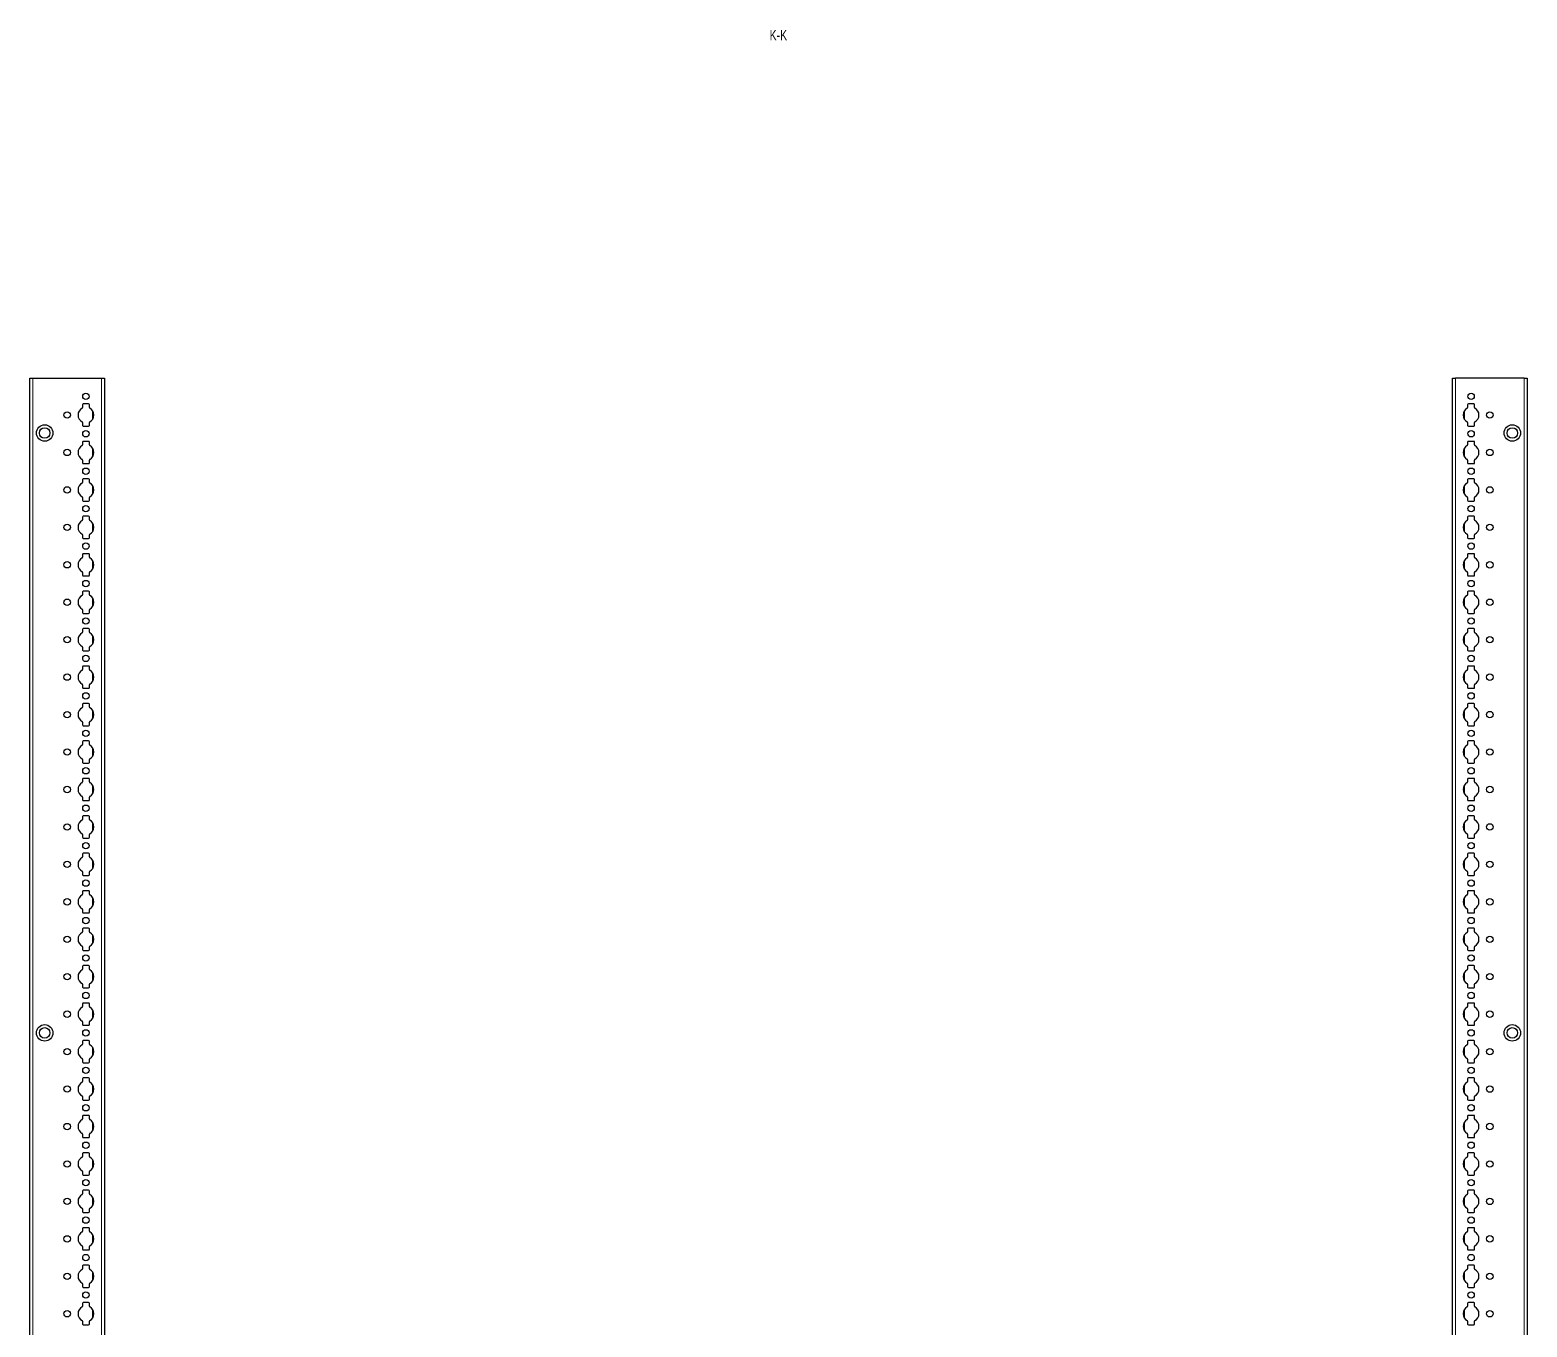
# Model space of a CAD drawing. Header units: millimetres. Extents: x -199 to 4500, y -2447 to 1507.
# Drawn here: x 3500 to 4500, y 14 to 880 of the extents above; entities that cross this region are included whole.
import ezdxf

# ---------------------------------------------------------------- set-up
doc = ezdxf.new("R2010")
doc.units = ezdxf.units.MM
doc.layers.add('FORMAT', color=7, linetype='Continuous')
doc.styles.add('SLDTEXTSTYLE0', font='TXT', dxfattribs={"width": 0.75})

msp = doc.modelspace()

# ---------------------------------------------------------------- linework, layer by layer
at = {"color": 7, "linetype": 'Continuous', "lineweight": 25}
for p, q in [((3500.29, -851.79), (3500.29, 647.21)), ((3500.29, 647.21), (3502.29, 647.21)), ((3502.29, 647.21), (3547.99, 647.21)), ((3547.99, 647.21), (3549.99, 647.21)), ((3549.99, 647.21), (3549.99, -851.79)), ((4449.99, -851.79), (4449.99, 647.21)), ((4449.99, 647.21), (4451.99, 647.21)), ((4497.69, 647.21), (4451.99, 647.21)), ((4497.69, 647.21), (4499.69, 647.21)), ((4499.69, 647.21), (4499.69, -851.79)), ((3539.44, 630.11), (3535.84, 630.11)), ((4464.14, 630.11), (4460.54, 630.11)), ((3535.34, 629.61), (3535.34, 627.73)), ((3539.94, 627.73), (3539.94, 629.61)), ((4460.04, 629.61), (4460.04, 627.73)), ((4464.64, 627.73), (4464.64, 629.61)), ((3535.34, 617.68), (3535.34, 615.81)), ((3535.84, 615.31), (3539.44, 615.31)), ((3539.94, 615.81), (3539.94, 617.68)), ((4460.04, 617.68), (4460.04, 615.81)), ((4460.54, 615.31), (4464.14, 615.31)), ((4464.64, 615.81), (4464.64, 617.68)), ((3535.34, 604.61), (3535.34, 602.73)), ((3539.44, 605.11), (3535.84, 605.11)), ((3539.94, 602.73), (3539.94, 604.61)), ((4460.04, 604.61), (4460.04, 602.73)), ((4464.14, 605.11), (4460.54, 605.11)), ((4464.64, 602.73), (4464.64, 604.61)), ((3535.34, 592.68), (3535.34, 590.81)), ((3535.84, 590.31), (3539.44, 590.31)), ((3539.94, 590.81), (3539.94, 592.68)), ((4460.04, 592.68), (4460.04, 590.81)), ((4460.54, 590.31), (4464.14, 590.31)), ((4464.64, 590.81), (4464.64, 592.68)), ((3539.44, 580.11), (3535.84, 580.11)), ((4464.14, 580.11), (4460.54, 580.11)), ((3535.34, 579.61), (3535.34, 577.73)), ((3539.94, 577.73), (3539.94, 579.61)), ((4460.04, 579.61), (4460.04, 577.73)), ((4464.64, 577.73), (4464.64, 579.61)), ((3535.34, 567.68), (3535.34, 565.81)), ((3535.84, 565.31), (3539.44, 565.31)), ((3539.94, 565.81), (3539.94, 567.68)), ((4460.04, 567.68), (4460.04, 565.81)), ((4460.54, 565.31), (4464.14, 565.31)), ((4464.64, 565.81), (4464.64, 567.68)), ((3535.34, 554.61), (3535.34, 552.73)), ((3539.44, 555.11), (3535.84, 555.11)), ((3539.94, 552.73), (3539.94, 554.61)), ((4460.04, 554.61), (4460.04, 552.73)), ((4464.14, 555.11), (4460.54, 555.11)), ((4464.64, 552.73), (4464.64, 554.61)), ((3535.34, 542.68), (3535.34, 540.81)), ((3535.84, 540.31), (3539.44, 540.31)), ((3539.94, 540.81), (3539.94, 542.68)), ((4460.04, 542.68), (4460.04, 540.81)), ((4460.54, 540.31), (4464.14, 540.31)), ((4464.64, 540.81), (4464.64, 542.68)), ((3539.44, 530.11), (3535.84, 530.11)), ((4464.14, 530.11), (4460.54, 530.11)), ((3535.34, 529.61), (3535.34, 527.73)), ((3539.94, 527.73), (3539.94, 529.61)), ((4460.04, 529.61), (4460.04, 527.73)), ((4464.64, 527.73), (4464.64, 529.61)), ((3535.34, 517.68), (3535.34, 515.81)), ((3535.84, 515.31), (3539.44, 515.31)), ((3539.94, 515.81), (3539.94, 517.68)), ((4460.04, 517.68), (4460.04, 515.81)), ((4460.54, 515.31), (4464.14, 515.31)), ((4464.64, 515.81), (4464.64, 517.68)), ((3535.34, 504.61), (3535.34, 502.73)), ((3539.44, 505.11), (3535.84, 505.11)), ((3539.94, 502.73), (3539.94, 504.61)), ((4460.04, 504.61), (4460.04, 502.73)), ((4464.14, 505.11), (4460.54, 505.11)), ((4464.64, 502.73), (4464.64, 504.61)), ((3535.34, 492.68), (3535.34, 490.81)), ((3535.84, 490.31), (3539.44, 490.31)), ((3539.94, 490.81), (3539.94, 492.68)), ((4460.04, 492.68), (4460.04, 490.81)), ((4460.54, 490.31), (4464.14, 490.31)), ((4464.64, 490.81), (4464.64, 492.68)), ((3539.44, 480.11), (3535.84, 480.11)), ((4464.14, 480.11), (4460.54, 480.11)), ((3535.34, 479.61), (3535.34, 477.73)), ((3539.94, 477.73), (3539.94, 479.61)), ((4460.04, 479.61), (4460.04, 477.73)), ((4464.64, 477.73), (4464.64, 479.61)), ((3535.34, 467.68), (3535.34, 465.81)), ((3535.84, 465.31), (3539.44, 465.31)), ((3539.94, 465.81), (3539.94, 467.68)), ((4460.04, 467.68), (4460.04, 465.81)), ((4460.54, 465.31), (4464.14, 465.31)), ((4464.64, 465.81), (4464.64, 467.68)), ((3535.34, 454.61), (3535.34, 452.73)), ((3539.44, 455.11), (3535.84, 455.11)), ((3539.94, 452.73), (3539.94, 454.61)), ((4460.04, 454.61), (4460.04, 452.73)), ((4464.14, 455.11), (4460.54, 455.11)), ((4464.64, 452.73), (4464.64, 454.61)), ((3535.34, 442.68), (3535.34, 440.81)), ((3535.84, 440.31), (3539.44, 440.31)), ((3539.94, 440.81), (3539.94, 442.68)), ((4460.04, 442.68), (4460.04, 440.81)), ((4460.54, 440.31), (4464.14, 440.31)), ((4464.64, 440.81), (4464.64, 442.68)), ((3539.44, 430.11), (3535.84, 430.11)), ((4464.14, 430.11), (4460.54, 430.11)), ((3535.34, 429.61), (3535.34, 427.73)), ((3539.94, 427.73), (3539.94, 429.61)), ((4460.04, 429.61), (4460.04, 427.73)), ((4464.64, 427.73), (4464.64, 429.61)), ((3535.34, 417.68), (3535.34, 415.81)), ((3535.84, 415.31), (3539.44, 415.31)), ((3539.94, 415.81), (3539.94, 417.68)), ((4460.04, 417.68), (4460.04, 415.81)), ((4460.54, 415.31), (4464.14, 415.31)), ((4464.64, 415.81), (4464.64, 417.68)), ((3535.34, 404.61), (3535.34, 402.73)), ((3539.44, 405.11), (3535.84, 405.11)), ((3539.94, 402.73), (3539.94, 404.61)), ((4460.04, 404.61), (4460.04, 402.73)), ((4464.14, 405.11), (4460.54, 405.11)), ((4464.64, 402.73), (4464.64, 404.61)), ((3535.34, 392.68), (3535.34, 390.81)), ((3535.84, 390.31), (3539.44, 390.31)), ((3539.94, 390.81), (3539.94, 392.68)), ((4460.04, 392.68), (4460.04, 390.81)), ((4460.54, 390.31), (4464.14, 390.31)), ((4464.64, 390.81), (4464.64, 392.68)), ((3539.44, 380.11), (3535.84, 380.11)), ((4464.14, 380.11), (4460.54, 380.11)), ((3535.34, 379.61), (3535.34, 377.73)), ((3539.94, 377.73), (3539.94, 379.61)), ((4460.04, 379.61), (4460.04, 377.73)), ((4464.64, 377.73), (4464.64, 379.61)), ((3535.34, 367.68), (3535.34, 365.81)), ((3535.84, 365.31), (3539.44, 365.31)), ((3539.94, 365.81), (3539.94, 367.68)), ((4460.04, 367.68), (4460.04, 365.81)), ((4460.54, 365.31), (4464.14, 365.31)), ((4464.64, 365.81), (4464.64, 367.68)), ((3535.34, 354.61), (3535.34, 352.73)), ((3539.44, 355.11), (3535.84, 355.11)), ((3539.94, 352.73), (3539.94, 354.61)), ((4460.04, 354.61), (4460.04, 352.73)), ((4464.14, 355.11), (4460.54, 355.11)), ((4464.64, 352.73), (4464.64, 354.61)), ((3535.34, 342.68), (3535.34, 340.81)), ((3535.84, 340.31), (3539.44, 340.31)), ((3539.94, 340.81), (3539.94, 342.68)), ((4460.04, 342.68), (4460.04, 340.81)), ((4460.54, 340.31), (4464.14, 340.31)), ((4464.64, 340.81), (4464.64, 342.68)), ((3539.44, 330.11), (3535.84, 330.11)), ((4464.14, 330.11), (4460.54, 330.11)), ((3535.34, 329.61), (3535.34, 327.73)), ((3539.94, 327.73), (3539.94, 329.61)), ((4460.04, 329.61), (4460.04, 327.73)), ((4464.64, 327.73), (4464.64, 329.61)), ((3535.34, 317.68), (3535.34, 315.81)), ((3535.84, 315.31), (3539.44, 315.31)), ((3539.94, 315.81), (3539.94, 317.68)), ((4460.04, 317.68), (4460.04, 315.81)), ((4460.54, 315.31), (4464.14, 315.31)), ((4464.64, 315.81), (4464.64, 317.68)), ((3535.34, 304.61), (3535.34, 302.73)), ((3539.44, 305.11), (3535.84, 305.11)), ((3539.94, 302.73), (3539.94, 304.61)), ((4460.04, 304.61), (4460.04, 302.73)), ((4464.14, 305.11), (4460.54, 305.11)), ((4464.64, 302.73), (4464.64, 304.61)), ((3535.34, 292.68), (3535.34, 290.81)), ((3535.84, 290.31), (3539.44, 290.31)), ((3539.94, 290.81), (3539.94, 292.68)), ((4460.04, 292.68), (4460.04, 290.81)), ((4460.54, 290.31), (4464.14, 290.31)), ((4464.64, 290.81), (4464.64, 292.68)), ((3539.44, 280.11), (3535.84, 280.11)), ((4464.14, 280.11), (4460.54, 280.11)), ((3535.34, 279.61), (3535.34, 277.73)), ((3539.94, 277.73), (3539.94, 279.61)), ((4460.04, 279.61), (4460.04, 277.73)), ((4464.64, 277.73), (4464.64, 279.61)), ((3535.34, 267.68), (3535.34, 265.81)), ((3535.84, 265.31), (3539.44, 265.31)), ((3539.94, 265.81), (3539.94, 267.68)), ((4460.04, 267.68), (4460.04, 265.81)), ((4460.54, 265.31), (4464.14, 265.31)), ((4464.64, 265.81), (4464.64, 267.68)), ((3535.34, 254.61), (3535.34, 252.73)), ((3539.44, 255.11), (3535.84, 255.11)), ((3539.94, 252.73), (3539.94, 254.61)), ((4460.04, 254.61), (4460.04, 252.73)), ((4464.14, 255.11), (4460.54, 255.11)), ((4464.64, 252.73), (4464.64, 254.61)), ((3535.34, 242.68), (3535.34, 240.81)), ((3535.84, 240.31), (3539.44, 240.31)), ((3539.94, 240.81), (3539.94, 242.68)), ((4460.04, 242.68), (4460.04, 240.81)), ((4460.54, 240.31), (4464.14, 240.31)), ((4464.64, 240.81), (4464.64, 242.68)), ((3539.44, 230.11), (3535.84, 230.11)), ((4464.14, 230.11), (4460.54, 230.11)), ((3535.34, 229.61), (3535.34, 227.73)), ((3539.94, 227.73), (3539.94, 229.61)), ((4460.04, 229.61), (4460.04, 227.73)), ((4464.64, 227.73), (4464.64, 229.61)), ((3535.34, 217.68), (3535.34, 215.81)), ((3535.84, 215.31), (3539.44, 215.31)), ((3539.94, 215.81), (3539.94, 217.68)), ((4460.04, 217.68), (4460.04, 215.81)), ((4460.54, 215.31), (4464.14, 215.31)), ((4464.64, 215.81), (4464.64, 217.68)), ((3535.34, 204.61), (3535.34, 202.73)), ((3539.44, 205.11), (3535.84, 205.11)), ((3539.94, 202.73), (3539.94, 204.61)), ((4460.04, 204.61), (4460.04, 202.73)), ((4464.14, 205.11), (4460.54, 205.11)), ((4464.64, 202.73), (4464.64, 204.61)), ((3535.34, 192.68), (3535.34, 190.81)), ((3535.84, 190.31), (3539.44, 190.31)), ((3539.94, 190.81), (3539.94, 192.68)), ((4460.04, 192.68), (4460.04, 190.81)), ((4460.54, 190.31), (4464.14, 190.31)), ((4464.64, 190.81), (4464.64, 192.68)), ((3539.44, 180.11), (3535.84, 180.11)), ((4464.14, 180.11), (4460.54, 180.11)), ((3535.34, 179.61), (3535.34, 177.73)), ((3539.94, 177.73), (3539.94, 179.61)), ((4460.04, 179.61), (4460.04, 177.73)), ((4464.64, 177.73), (4464.64, 179.61)), ((3535.34, 167.68), (3535.34, 165.81)), ((3535.84, 165.31), (3539.44, 165.31)), ((3539.94, 165.81), (3539.94, 167.68)), ((4460.04, 167.68), (4460.04, 165.81)), ((4460.54, 165.31), (4464.14, 165.31)), ((4464.64, 165.81), (4464.64, 167.68)), ((3535.34, 154.61), (3535.34, 152.73)), ((3539.44, 155.11), (3535.84, 155.11)), ((3539.94, 152.73), (3539.94, 154.61)), ((4460.04, 154.61), (4460.04, 152.73)), ((4464.14, 155.11), (4460.54, 155.11)), ((4464.64, 152.73), (4464.64, 154.61)), ((3535.34, 142.68), (3535.34, 140.81)), ((3535.84, 140.31), (3539.44, 140.31)), ((3539.94, 140.81), (3539.94, 142.68)), ((4460.04, 142.68), (4460.04, 140.81)), ((4460.54, 140.31), (4464.14, 140.31)), ((4464.64, 140.81), (4464.64, 142.68)), ((3539.44, 130.11), (3535.84, 130.11)), ((4464.14, 130.11), (4460.54, 130.11)), ((3535.34, 129.61), (3535.34, 127.73)), ((3539.94, 127.73), (3539.94, 129.61)), ((4460.04, 129.61), (4460.04, 127.73)), ((4464.64, 127.73), (4464.64, 129.61)), ((3535.34, 117.68), (3535.34, 115.81)), ((3535.84, 115.31), (3539.44, 115.31)), ((3539.94, 115.81), (3539.94, 117.68)), ((4460.04, 117.68), (4460.04, 115.81)), ((4460.54, 115.31), (4464.14, 115.31)), ((4464.64, 115.81), (4464.64, 117.68)), ((3535.34, 104.61), (3535.34, 102.73)), ((3539.44, 105.11), (3535.84, 105.11)), ((3539.94, 102.73), (3539.94, 104.61)), ((4460.04, 104.61), (4460.04, 102.73)), ((4464.14, 105.11), (4460.54, 105.11)), ((4464.64, 102.73), (4464.64, 104.61)), ((3535.34, 92.68), (3535.34, 90.81)), ((3535.84, 90.31), (3539.44, 90.31)), ((3539.94, 90.81), (3539.94, 92.68)), ((4460.04, 92.68), (4460.04, 90.81)), ((4460.54, 90.31), (4464.14, 90.31)), ((4464.64, 90.81), (4464.64, 92.68)), ((3539.44, 80.11), (3535.84, 80.11)), ((4464.14, 80.11), (4460.54, 80.11)), ((3535.34, 79.61), (3535.34, 77.73)), ((3539.94, 77.73), (3539.94, 79.61)), ((4460.04, 79.61), (4460.04, 77.73)), ((4464.64, 77.73), (4464.64, 79.61)), ((3535.34, 67.68), (3535.34, 65.81)), ((3535.84, 65.31), (3539.44, 65.31)), ((3539.94, 65.81), (3539.94, 67.68)), ((4460.04, 67.68), (4460.04, 65.81)), ((4460.54, 65.31), (4464.14, 65.31)), ((4464.64, 65.81), (4464.64, 67.68)), ((3535.34, 54.61), (3535.34, 52.73)), ((3539.44, 55.11), (3535.84, 55.11)), ((3539.94, 52.73), (3539.94, 54.61)), ((4460.04, 54.61), (4460.04, 52.73)), ((4464.14, 55.11), (4460.54, 55.11)), ((4464.64, 52.73), (4464.64, 54.61)), ((3535.34, 42.68), (3535.34, 40.81)), ((3535.84, 40.31), (3539.44, 40.31)), ((3539.94, 40.81), (3539.94, 42.68)), ((4460.04, 42.68), (4460.04, 40.81)), ((4460.54, 40.31), (4464.14, 40.31)), ((4464.64, 40.81), (4464.64, 42.68)), ((3539.44, 30.11), (3535.84, 30.11)), ((4464.14, 30.11), (4460.54, 30.11)), ((3535.34, 29.61), (3535.34, 27.73)), ((3539.94, 27.73), (3539.94, 29.61)), ((4460.04, 29.61), (4460.04, 27.73)), ((4464.64, 27.73), (4464.64, 29.61)), ((3535.34, 17.68), (3535.34, 15.81)), ((3535.84, 15.31), (3539.44, 15.31)), ((3539.94, 15.81), (3539.94, 17.68)), ((4460.04, 17.68), (4460.04, 15.81)), ((4460.54, 15.31), (4464.14, 15.31)), ((4464.64, 15.81), (4464.64, 17.68))]:
    msp.add_line(p, q, dxfattribs=at)
at = {"color": 8, "linetype": 'Continuous', "lineweight": 18}
for p, q in [((3502.29, 647.21), (3502.29, -851.79)), ((3547.99, -851.79), (3547.99, 647.21)), ((4451.99, 647.21), (4451.99, -851.79)), ((4497.69, -851.79), (4497.69, 647.21)), ((3542.14, 620), (3542.14, 625.41)), ((4457.84, 625.41), (4457.84, 620)), ((3542.14, 595), (3542.14, 600.41)), ((4457.84, 600.41), (4457.84, 595)), ((3542.14, 570), (3542.14, 575.41)), ((4457.84, 575.41), (4457.84, 570)), ((3542.14, 545), (3542.14, 550.41)), ((4457.84, 550.41), (4457.84, 545)), ((3542.14, 520), (3542.14, 525.41)), ((4457.84, 525.41), (4457.84, 520)), ((3542.14, 495), (3542.14, 500.41)), ((4457.84, 500.41), (4457.84, 495)), ((3542.14, 470), (3542.14, 475.41)), ((4457.84, 475.41), (4457.84, 470)), ((3542.14, 445), (3542.14, 450.41)), ((4457.84, 450.41), (4457.84, 445)), ((3542.14, 420), (3542.14, 425.41)), ((4457.84, 425.41), (4457.84, 420)), ((3542.14, 395), (3542.14, 400.41)), ((4457.84, 400.41), (4457.84, 395)), ((3542.14, 370), (3542.14, 375.41)), ((4457.84, 375.41), (4457.84, 370)), ((3542.14, 345), (3542.14, 350.41)), ((4457.84, 350.41), (4457.84, 345)), ((3542.14, 320), (3542.14, 325.41)), ((4457.84, 325.41), (4457.84, 320)), ((3542.14, 295), (3542.14, 300.41)), ((4457.84, 300.41), (4457.84, 295)), ((3542.14, 270), (3542.14, 275.41)), ((4457.84, 275.41), (4457.84, 270)), ((3542.14, 245), (3542.14, 250.41)), ((4457.84, 250.41), (4457.84, 245)), ((3542.14, 220), (3542.14, 225.41)), ((4457.84, 225.41), (4457.84, 220)), ((3542.14, 195), (3542.14, 200.41)), ((4457.84, 200.41), (4457.84, 195)), ((3542.14, 170), (3542.14, 175.41)), ((4457.84, 175.41), (4457.84, 170)), ((3542.14, 145), (3542.14, 150.41)), ((4457.84, 150.41), (4457.84, 145)), ((3542.14, 120), (3542.14, 125.41)), ((4457.84, 125.41), (4457.84, 120)), ((3542.14, 95), (3542.14, 100.41)), ((4457.84, 100.41), (4457.84, 95)), ((3542.14, 70), (3542.14, 75.41)), ((4457.84, 75.41), (4457.84, 70)), ((3542.14, 45), (3542.14, 50.41)), ((4457.84, 50.41), (4457.84, 45)), ((3542.14, 20), (3542.14, 25.41)), ((4457.84, 25.41), (4457.84, 20))]:
    msp.add_line(p, q, dxfattribs=at)
at = {"color": 7, "linetype": 'Continuous', "lineweight": 25}
for centre, radius in [((3537.64, 635.21), 2.12), ((4462.34, 635.21), 2.12), ((3525.14, 622.71), 2.12), ((4474.84, 622.71), 2.13), ((3510.14, 610.71), 5.5), ((3510.14, 610.71), 3.5), ((3537.64, 610.21), 2.12), ((4462.34, 610.21), 2.12), ((4489.84, 610.71), 5.5), ((4489.84, 610.71), 3.5), ((3525.14, 597.71), 2.12), ((4474.84, 597.71), 2.13), ((3537.64, 585.21), 2.12), ((4462.34, 585.21), 2.12), ((3525.14, 572.71), 2.12), ((4474.84, 572.71), 2.13), ((3537.64, 560.21), 2.12), ((4462.34, 560.21), 2.12), ((3525.14, 547.71), 2.12), ((4474.84, 547.71), 2.13), ((3537.64, 535.21), 2.12), ((4462.34, 535.21), 2.12), ((3525.14, 522.71), 2.12), ((4474.84, 522.71), 2.13), ((3537.64, 510.21), 2.12), ((4462.34, 510.21), 2.12), ((3525.14, 497.71), 2.12), ((4474.84, 497.71), 2.13), ((3537.64, 485.21), 2.12), ((4462.34, 485.21), 2.12), ((3525.14, 472.71), 2.12), ((4474.84, 472.71), 2.13), ((3537.64, 460.21), 2.12), ((4462.34, 460.21), 2.12), ((3525.14, 447.71), 2.12), ((4474.84, 447.71), 2.13), ((3537.64, 435.21), 2.12), ((4462.34, 435.21), 2.12), ((3525.14, 422.71), 2.12), ((4474.84, 422.71), 2.13), ((3537.64, 410.21), 2.12), ((4462.34, 410.21), 2.12), ((3525.14, 397.71), 2.12), ((4474.84, 397.71), 2.13), ((3537.64, 385.21), 2.12), ((4462.34, 385.21), 2.12), ((3525.14, 372.71), 2.12), ((4474.84, 372.71), 2.13), ((3537.64, 360.21), 2.12), ((4462.34, 360.21), 2.12), ((3525.14, 347.71), 2.12), ((4474.84, 347.71), 2.13), ((3537.64, 335.21), 2.12), ((4462.34, 335.21), 2.12), ((3525.14, 322.71), 2.12), ((4474.84, 322.71), 2.13), ((3537.64, 310.21), 2.12), ((4462.34, 310.21), 2.12), ((3525.14, 297.71), 2.12), ((4474.84, 297.71), 2.13), ((3537.64, 285.21), 2.12), ((4462.34, 285.21), 2.12), ((3525.14, 272.71), 2.12), ((4474.84, 272.71), 2.13), ((3537.64, 260.21), 2.12), ((4462.34, 260.21), 2.12), ((3525.14, 247.71), 2.12), ((4474.84, 247.71), 2.13), ((3537.64, 235.21), 2.12), ((4462.34, 235.21), 2.12), ((3525.14, 222.71), 2.12), ((4474.84, 222.71), 2.13), ((3510.14, 210.21), 5.5), ((3510.14, 210.21), 3.5), ((3537.64, 210.21), 2.12), ((4462.34, 210.21), 2.12), ((4489.84, 210.21), 5.5), ((4489.84, 210.21), 3.5), ((3525.14, 197.71), 2.12), ((4474.84, 197.71), 2.13), ((3537.64, 185.21), 2.12), ((4462.34, 185.21), 2.12), ((3525.14, 172.71), 2.12), ((4474.84, 172.71), 2.13), ((3537.64, 160.21), 2.12), ((4462.34, 160.21), 2.12), ((3525.14, 147.71), 2.12), ((4474.84, 147.71), 2.13), ((3537.64, 135.21), 2.12), ((4462.34, 135.21), 2.12), ((3525.14, 122.71), 2.12), ((4474.84, 122.71), 2.13), ((3537.64, 110.21), 2.12), ((4462.34, 110.21), 2.12), ((3525.14, 97.71), 2.12), ((4474.84, 97.71), 2.13), ((3537.64, 85.21), 2.12), ((4462.34, 85.21), 2.12), ((3525.14, 72.71), 2.12), ((4474.84, 72.71), 2.13), ((3537.64, 60.21), 2.12), ((4462.34, 60.21), 2.12), ((3525.14, 47.71), 2.12), ((4474.84, 47.71), 2.13), ((3537.64, 35.21), 2.12), ((4462.34, 35.21), 2.12), ((3525.14, 22.71), 2.12), ((4474.84, 22.71), 2.13)]:
    msp.add_circle(centre, radius, dxfattribs=at)
for centre, radius, start, end in [((3535.84, 629.61), 0.5, 90, 180), ((3539.44, 629.61), 0.5, 0, 90), ((4460.54, 629.61), 0.5, 90, 180), ((4464.14, 629.61), 0.5, 0, 90), ((3537.64, 622.71), 5.25, 119.14074, 240.85926), ((3534.84, 627.73), 0.5, 299.14074, 0), ((3540.44, 627.73), 0.5, 180, 240.85926), ((3537.64, 622.71), 5.25, 299.14074, 60.85926), ((4462.34, 622.71), 5.25, 119.14074, 240.85926), ((4459.54, 627.73), 0.5, 299.14074, 0), ((4465.14, 627.73), 0.5, 180, 240.85926), ((4462.34, 622.71), 5.25, 299.14074, 60.85926), ((3534.84, 617.68), 0.5, 0, 60.85926), ((3535.84, 615.81), 0.5, 180, 270), ((3539.44, 615.81), 0.5, 270, 0), ((3540.44, 617.68), 0.5, 119.14074, 180), ((4459.54, 617.68), 0.5, 0, 60.85926), ((4460.54, 615.81), 0.5, 180, 270), ((4464.14, 615.81), 0.5, 270, 0), ((4465.14, 617.68), 0.5, 119.14074, 180), ((3537.64, 597.71), 5.25, 119.14074, 240.85926), ((3534.84, 602.73), 0.5, 299.14074, 0), ((3535.84, 604.61), 0.5, 90, 180), ((3539.44, 604.61), 0.5, 0, 90), ((3540.44, 602.73), 0.5, 180, 240.85926), ((3537.64, 597.71), 5.25, 299.14074, 60.85926), ((4462.34, 597.71), 5.25, 119.14074, 240.85926), ((4459.54, 602.73), 0.5, 299.14074, 0), ((4460.54, 604.61), 0.5, 90, 180), ((4464.14, 604.61), 0.5, 0, 90), ((4465.14, 602.73), 0.5, 180, 240.85926), ((4462.34, 597.71), 5.25, 299.14074, 60.85926), ((3534.84, 592.68), 0.5, 0, 60.85926), ((3535.84, 590.81), 0.5, 180, 270), ((3539.44, 590.81), 0.5, 270, 0), ((3540.44, 592.68), 0.5, 119.14074, 180), ((4459.54, 592.68), 0.5, 0, 60.85926), ((4460.54, 590.81), 0.5, 180, 270), ((4464.14, 590.81), 0.5, 270, 0), ((4465.14, 592.68), 0.5, 119.14074, 180), ((3535.84, 579.61), 0.5, 90, 180), ((3539.44, 579.61), 0.5, 0, 90), ((4460.54, 579.61), 0.5, 90, 180), ((4464.14, 579.61), 0.5, 0, 90), ((3537.64, 572.71), 5.25, 119.14074, 240.85926), ((3534.84, 577.73), 0.5, 299.14074, 0), ((3540.44, 577.73), 0.5, 180, 240.85926), ((3537.64, 572.71), 5.25, 299.14074, 60.85926), ((4462.34, 572.71), 5.25, 119.14074, 240.85926), ((4459.54, 577.73), 0.5, 299.14074, 0), ((4465.14, 577.73), 0.5, 180, 240.85926), ((4462.34, 572.71), 5.25, 299.14074, 60.85926), ((3534.84, 567.68), 0.5, 0, 60.85926), ((3535.84, 565.81), 0.5, 180, 270), ((3539.44, 565.81), 0.5, 270, 0), ((3540.44, 567.68), 0.5, 119.14074, 180), ((4459.54, 567.68), 0.5, 0, 60.85926), ((4460.54, 565.81), 0.5, 180, 270), ((4464.14, 565.81), 0.5, 270, 0), ((4465.14, 567.68), 0.5, 119.14074, 180), ((3537.64, 547.71), 5.25, 119.14074, 240.85926), ((3534.84, 552.73), 0.5, 299.14074, 0), ((3535.84, 554.61), 0.5, 90, 180), ((3539.44, 554.61), 0.5, 0, 90), ((3540.44, 552.73), 0.5, 180, 240.85926), ((3537.64, 547.71), 5.25, 299.14074, 60.85926), ((4462.34, 547.71), 5.25, 119.14074, 240.85926), ((4459.54, 552.73), 0.5, 299.14074, 0), ((4460.54, 554.61), 0.5, 90, 180), ((4464.14, 554.61), 0.5, 0, 90), ((4465.14, 552.73), 0.5, 180, 240.85926), ((4462.34, 547.71), 5.25, 299.14074, 60.85926), ((3534.84, 542.68), 0.5, 0, 60.85926), ((3535.84, 540.81), 0.5, 180, 270), ((3539.44, 540.81), 0.5, 270, 0), ((3540.44, 542.68), 0.5, 119.14074, 180), ((4459.54, 542.68), 0.5, 0, 60.85926), ((4460.54, 540.81), 0.5, 180, 270), ((4464.14, 540.81), 0.5, 270, 0), ((4465.14, 542.68), 0.5, 119.14074, 180), ((3535.84, 529.61), 0.5, 90, 180), ((3539.44, 529.61), 0.5, 0, 90), ((4460.54, 529.61), 0.5, 90, 180), ((4464.14, 529.61), 0.5, 0, 90), ((3537.64, 522.71), 5.25, 119.14074, 240.85926), ((3534.84, 527.73), 0.5, 299.14074, 0), ((3540.44, 527.73), 0.5, 180, 240.85926), ((3537.64, 522.71), 5.25, 299.14074, 60.85926), ((4462.34, 522.71), 5.25, 119.14074, 240.85926), ((4459.54, 527.73), 0.5, 299.14074, 0), ((4465.14, 527.73), 0.5, 180, 240.85926), ((4462.34, 522.71), 5.25, 299.14074, 60.85926), ((3534.84, 517.68), 0.5, 0, 60.85926), ((3535.84, 515.81), 0.5, 180, 270), ((3539.44, 515.81), 0.5, 270, 0), ((3540.44, 517.68), 0.5, 119.14074, 180), ((4459.54, 517.68), 0.5, 0, 60.85926), ((4460.54, 515.81), 0.5, 180, 270), ((4464.14, 515.81), 0.5, 270, 0), ((4465.14, 517.68), 0.5, 119.14074, 180), ((3537.64, 497.71), 5.25, 119.14074, 240.85926), ((3534.84, 502.73), 0.5, 299.14074, 0), ((3535.84, 504.61), 0.5, 90, 180), ((3539.44, 504.61), 0.5, 0, 90), ((3540.44, 502.73), 0.5, 180, 240.85926), ((3537.64, 497.71), 5.25, 299.14074, 60.85926), ((4462.34, 497.71), 5.25, 119.14074, 240.85926), ((4459.54, 502.73), 0.5, 299.14074, 0), ((4460.54, 504.61), 0.5, 90, 180), ((4464.14, 504.61), 0.5, 0, 90), ((4465.14, 502.73), 0.5, 180, 240.85926), ((4462.34, 497.71), 5.25, 299.14074, 60.85926), ((3534.84, 492.68), 0.5, 0, 60.85926), ((3535.84, 490.81), 0.5, 180, 270), ((3539.44, 490.81), 0.5, 270, 0), ((3540.44, 492.68), 0.5, 119.14074, 180), ((4459.54, 492.68), 0.5, 0, 60.85926), ((4460.54, 490.81), 0.5, 180, 270), ((4464.14, 490.81), 0.5, 270, 0), ((4465.14, 492.68), 0.5, 119.14074, 180), ((3535.84, 479.61), 0.5, 90, 180), ((3539.44, 479.61), 0.5, 0, 90), ((4460.54, 479.61), 0.5, 90, 180), ((4464.14, 479.61), 0.5, 0, 90), ((3537.64, 472.71), 5.25, 119.14074, 240.85926), ((3534.84, 477.73), 0.5, 299.14074, 0), ((3540.44, 477.73), 0.5, 180, 240.85926), ((3537.64, 472.71), 5.25, 299.14074, 60.85926), ((4462.34, 472.71), 5.25, 119.14074, 240.85926), ((4459.54, 477.73), 0.5, 299.14074, 0), ((4465.14, 477.73), 0.5, 180, 240.85926), ((4462.34, 472.71), 5.25, 299.14074, 60.85926), ((3534.84, 467.68), 0.5, 0, 60.85926), ((3535.84, 465.81), 0.5, 180, 270), ((3539.44, 465.81), 0.5, 270, 0), ((3540.44, 467.68), 0.5, 119.14074, 180), ((4459.54, 467.68), 0.5, 0, 60.85926), ((4460.54, 465.81), 0.5, 180, 270), ((4464.14, 465.81), 0.5, 270, 0), ((4465.14, 467.68), 0.5, 119.14074, 180), ((3537.64, 447.71), 5.25, 119.14074, 240.85926), ((3534.84, 452.73), 0.5, 299.14074, 0), ((3535.84, 454.61), 0.5, 90, 180), ((3539.44, 454.61), 0.5, 0, 90), ((3540.44, 452.73), 0.5, 180, 240.85926), ((3537.64, 447.71), 5.25, 299.14074, 60.85926), ((4462.34, 447.71), 5.25, 119.14074, 240.85926), ((4459.54, 452.73), 0.5, 299.14074, 0), ((4460.54, 454.61), 0.5, 90, 180), ((4464.14, 454.61), 0.5, 360, 90), ((4465.14, 452.73), 0.5, 180, 240.85926), ((4462.34, 447.71), 5.25, 299.14074, 60.85926), ((3534.84, 442.68), 0.5, 0, 60.85926), ((3535.84, 440.81), 0.5, 180, 270), ((3539.44, 440.81), 0.5, 270, 0), ((3540.44, 442.68), 0.5, 119.14074, 180), ((4459.54, 442.68), 0.5, 0, 60.85926), ((4460.54, 440.81), 0.5, 180, 270), ((4464.14, 440.81), 0.5, 270, 0), ((4465.14, 442.68), 0.5, 119.14074, 180), ((3535.84, 429.61), 0.5, 90, 180), ((3539.44, 429.61), 0.5, 0, 90), ((4460.54, 429.61), 0.5, 90, 180), ((4464.14, 429.61), 0.5, 0, 90), ((3537.64, 422.71), 5.25, 119.14074, 240.85926), ((3534.84, 427.73), 0.5, 299.14074, 0), ((3540.44, 427.73), 0.5, 180, 240.85926), ((3537.64, 422.71), 5.25, 299.14074, 60.85926), ((4462.34, 422.71), 5.25, 119.14074, 240.85926), ((4459.54, 427.73), 0.5, 299.14074, 0), ((4465.14, 427.73), 0.5, 180, 240.85926), ((4462.34, 422.71), 5.25, 299.14074, 60.85926), ((3534.84, 417.68), 0.5, 0, 60.85926), ((3535.84, 415.81), 0.5, 180, 270), ((3539.44, 415.81), 0.5, 270, 0), ((3540.44, 417.68), 0.5, 119.14074, 180), ((4459.54, 417.68), 0.5, 0, 60.85926), ((4460.54, 415.81), 0.5, 180, 270), ((4464.14, 415.81), 0.5, 270, 0), ((4465.14, 417.68), 0.5, 119.14074, 180), ((3537.64, 397.71), 5.25, 119.14074, 240.85926), ((3534.84, 402.73), 0.5, 299.14074, 0), ((3535.84, 404.61), 0.5, 90, 180), ((3539.44, 404.61), 0.5, 0, 90), ((3540.44, 402.73), 0.5, 180, 240.85926), ((3537.64, 397.71), 5.25, 299.14074, 60.85926), ((4462.34, 397.71), 5.25, 119.14074, 240.85926), ((4459.54, 402.73), 0.5, 299.14074, 0), ((4460.54, 404.61), 0.5, 90, 180), ((4464.14, 404.61), 0.5, 0, 90), ((4465.14, 402.73), 0.5, 180, 240.85926), ((4462.34, 397.71), 5.25, 299.14074, 60.85926), ((3534.84, 392.68), 0.5, 0, 60.85926), ((3535.84, 390.81), 0.5, 180, 270), ((3539.44, 390.81), 0.5, 270, 0), ((3540.44, 392.68), 0.5, 119.14074, 180), ((4459.54, 392.68), 0.5, 0, 60.85926), ((4460.54, 390.81), 0.5, 180, 270), ((4464.14, 390.81), 0.5, 270, 0), ((4465.14, 392.68), 0.5, 119.14074, 180), ((3535.84, 379.61), 0.5, 90, 180), ((3539.44, 379.61), 0.5, 0, 90), ((4460.54, 379.61), 0.5, 90, 180), ((4464.14, 379.61), 0.5, 0, 90), ((3537.64, 372.71), 5.25, 119.14074, 240.85926), ((3534.84, 377.73), 0.5, 299.14074, 0), ((3540.44, 377.73), 0.5, 180, 240.85926), ((3537.64, 372.71), 5.25, 299.14074, 60.85926), ((4462.34, 372.71), 5.25, 119.14074, 240.85926), ((4459.54, 377.73), 0.5, 299.14074, 0), ((4465.14, 377.73), 0.5, 180, 240.85926), ((4462.34, 372.71), 5.25, 299.14074, 60.85926), ((3534.84, 367.68), 0.5, 0, 60.85926), ((3535.84, 365.81), 0.5, 180, 270), ((3539.44, 365.81), 0.5, 270, 0), ((3540.44, 367.68), 0.5, 119.14074, 180), ((4459.54, 367.68), 0.5, 0, 60.85926), ((4460.54, 365.81), 0.5, 180, 270), ((4464.14, 365.81), 0.5, 270, 0), ((4465.14, 367.68), 0.5, 119.14074, 180), ((3537.64, 347.71), 5.25, 119.14074, 240.85926), ((3534.84, 352.73), 0.5, 299.14074, 0), ((3535.84, 354.61), 0.5, 90, 180), ((3539.44, 354.61), 0.5, 0, 90), ((3540.44, 352.73), 0.5, 180, 240.85926), ((3537.64, 347.71), 5.25, 299.14074, 60.85926), ((4462.34, 347.71), 5.25, 119.14074, 240.85926), ((4459.54, 352.73), 0.5, 299.14074, 0), ((4460.54, 354.61), 0.5, 90, 180), ((4464.14, 354.61), 0.5, 0, 90), ((4465.14, 352.73), 0.5, 180, 240.85926), ((4462.34, 347.71), 5.25, 299.14074, 60.85926), ((3534.84, 342.68), 0.5, 0, 60.85926), ((3535.84, 340.81), 0.5, 180, 270), ((3539.44, 340.81), 0.5, 270, 0), ((3540.44, 342.68), 0.5, 119.14074, 180), ((4459.54, 342.68), 0.5, 0, 60.85926), ((4460.54, 340.81), 0.5, 180, 270), ((4464.14, 340.81), 0.5, 270, 0), ((4465.14, 342.68), 0.5, 119.14074, 180), ((3535.84, 329.61), 0.5, 90, 180), ((3539.44, 329.61), 0.5, 0, 90), ((4460.54, 329.61), 0.5, 90, 180), ((4464.14, 329.61), 0.5, 0, 90), ((3537.64, 322.71), 5.25, 119.14074, 240.85926), ((3534.84, 327.73), 0.5, 299.14074, 0), ((3540.44, 327.73), 0.5, 180, 240.85926), ((3537.64, 322.71), 5.25, 299.14074, 60.85926), ((4462.34, 322.71), 5.25, 119.14074, 240.85926), ((4459.54, 327.73), 0.5, 299.14074, 0), ((4465.14, 327.73), 0.5, 180, 240.85926), ((4462.34, 322.71), 5.25, 299.14074, 60.85926), ((3534.84, 317.68), 0.5, 0, 60.85926), ((3535.84, 315.81), 0.5, 180, 270), ((3539.44, 315.81), 0.5, 270, 0), ((3540.44, 317.68), 0.5, 119.14074, 180), ((4459.54, 317.68), 0.5, 0, 60.85926), ((4460.54, 315.81), 0.5, 180, 270), ((4464.14, 315.81), 0.5, 270, 0), ((4465.14, 317.68), 0.5, 119.14074, 180), ((3537.64, 297.71), 5.25, 119.14074, 240.85926), ((3534.84, 302.73), 0.5, 299.14074, 0), ((3535.84, 304.61), 0.5, 90, 180), ((3539.44, 304.61), 0.5, 0, 90), ((3540.44, 302.73), 0.5, 180, 240.85926), ((3537.64, 297.71), 5.25, 299.14074, 60.85926), ((4462.34, 297.71), 5.25, 119.14074, 240.85926), ((4459.54, 302.73), 0.5, 299.14074, 0), ((4460.54, 304.61), 0.5, 90, 180), ((4464.14, 304.61), 0.5, 0, 90), ((4465.14, 302.73), 0.5, 180, 240.85926), ((4462.34, 297.71), 5.25, 299.14074, 60.85926), ((3534.84, 292.68), 0.5, 0, 60.85926), ((3535.84, 290.81), 0.5, 180, 270), ((3539.44, 290.81), 0.5, 270, 0), ((3540.44, 292.68), 0.5, 119.14074, 180), ((4459.54, 292.68), 0.5, 0, 60.85926), ((4460.54, 290.81), 0.5, 180, 270), ((4464.14, 290.81), 0.5, 270, 0), ((4465.14, 292.68), 0.5, 119.14074, 180), ((3535.84, 279.61), 0.5, 90, 180), ((3539.44, 279.61), 0.5, 0, 90), ((4460.54, 279.61), 0.5, 90, 180), ((4464.14, 279.61), 0.5, 0, 90), ((3537.64, 272.71), 5.25, 119.14074, 240.85926), ((3534.84, 277.73), 0.5, 299.14074, 0), ((3540.44, 277.73), 0.5, 180, 240.85926), ((3537.64, 272.71), 5.25, 299.14074, 60.85926), ((4462.34, 272.71), 5.25, 119.14074, 240.85926), ((4459.54, 277.73), 0.5, 299.14074, 0), ((4465.14, 277.73), 0.5, 180, 240.85926), ((4462.34, 272.71), 5.25, 299.14074, 60.85926), ((3534.84, 267.68), 0.5, 0, 60.85926), ((3535.84, 265.81), 0.5, 180, 270), ((3539.44, 265.81), 0.5, 270, 0), ((3540.44, 267.68), 0.5, 119.14074, 180), ((4459.54, 267.68), 0.5, 0, 60.85926), ((4460.54, 265.81), 0.5, 180, 270), ((4464.14, 265.81), 0.5, 270, 0), ((4465.14, 267.68), 0.5, 119.14074, 180), ((3537.64, 247.71), 5.25, 119.14074, 240.85926), ((3534.84, 252.73), 0.5, 299.14074, 0), ((3535.84, 254.61), 0.5, 90, 180), ((3539.44, 254.61), 0.5, 0, 90), ((3540.44, 252.73), 0.5, 180, 240.85926), ((3537.64, 247.71), 5.25, 299.14074, 60.85926), ((4462.34, 247.71), 5.25, 119.14074, 240.85926), ((4459.54, 252.73), 0.5, 299.14074, 0), ((4460.54, 254.61), 0.5, 90, 180), ((4464.14, 254.61), 0.5, 0, 90), ((4465.14, 252.73), 0.5, 180, 240.85926), ((4462.34, 247.71), 5.25, 299.14074, 60.85926), ((3534.84, 242.68), 0.5, 0, 60.85926), ((3535.84, 240.81), 0.5, 180, 270), ((3539.44, 240.81), 0.5, 270, 0), ((3540.44, 242.68), 0.5, 119.14074, 180), ((4459.54, 242.68), 0.5, 0, 60.85926), ((4460.54, 240.81), 0.5, 180, 270), ((4464.14, 240.81), 0.5, 270, 0), ((4465.14, 242.68), 0.5, 119.14074, 180), ((3535.84, 229.61), 0.5, 90, 180), ((3539.44, 229.61), 0.5, 0, 90), ((4460.54, 229.61), 0.5, 90, 180), ((4464.14, 229.61), 0.5, 0, 90), ((3537.64, 222.71), 5.25, 119.14074, 240.85926), ((3534.84, 227.73), 0.5, 299.14074, 0), ((3540.44, 227.73), 0.5, 180, 240.85926), ((3537.64, 222.71), 5.25, 299.14074, 60.85926), ((4462.34, 222.71), 5.25, 119.14074, 240.85926), ((4459.54, 227.73), 0.5, 299.14074, 0), ((4465.14, 227.73), 0.5, 180, 240.85926), ((4462.34, 222.71), 5.25, 299.14074, 60.85926), ((3534.84, 217.68), 0.5, 0, 60.85926), ((3535.84, 215.81), 0.5, 180, 270), ((3539.44, 215.81), 0.5, 270, 0), ((3540.44, 217.68), 0.5, 119.14074, 180), ((4459.54, 217.68), 0.5, 0, 60.85926), ((4460.54, 215.81), 0.5, 180, 270), ((4464.14, 215.81), 0.5, 270, 0), ((4465.14, 217.68), 0.5, 119.14074, 180), ((3537.64, 197.71), 5.25, 119.14074, 240.85926), ((3534.84, 202.73), 0.5, 299.14074, 0), ((3535.84, 204.61), 0.5, 90, 180), ((3539.44, 204.61), 0.5, 0, 90), ((3540.44, 202.73), 0.5, 180, 240.85926), ((3537.64, 197.71), 5.25, 299.14074, 60.85926), ((4462.34, 197.71), 5.25, 119.14074, 240.85926), ((4459.54, 202.73), 0.5, 299.14074, 0), ((4460.54, 204.61), 0.5, 90, 180), ((4464.14, 204.61), 0.5, 0, 90), ((4465.14, 202.73), 0.5, 180, 240.85926), ((4462.34, 197.71), 5.25, 299.14074, 60.85926), ((3534.84, 192.68), 0.5, 0, 60.85926), ((3535.84, 190.81), 0.5, 180, 270), ((3539.44, 190.81), 0.5, 270, 0), ((3540.44, 192.68), 0.5, 119.14074, 180), ((4459.54, 192.68), 0.5, 0, 60.85926), ((4460.54, 190.81), 0.5, 180, 270), ((4464.14, 190.81), 0.5, 270, 0), ((4465.14, 192.68), 0.5, 119.14074, 180), ((3535.84, 179.61), 0.5, 90, 180), ((3539.44, 179.61), 0.5, 360, 90), ((4460.54, 179.61), 0.5, 90, 180), ((4464.14, 179.61), 0.5, 0, 90), ((3537.64, 172.71), 5.25, 119.14074, 240.85926), ((3534.84, 177.73), 0.5, 299.14074, 0), ((3540.44, 177.73), 0.5, 180, 240.85926), ((3537.64, 172.71), 5.25, 299.14074, 60.85926), ((4462.34, 172.71), 5.25, 119.14074, 240.85926), ((4459.54, 177.73), 0.5, 299.14074, 0), ((4465.14, 177.73), 0.5, 180, 240.85926), ((4462.34, 172.71), 5.25, 299.14074, 60.85926), ((3534.84, 167.68), 0.5, 0, 60.85926), ((3535.84, 165.81), 0.5, 180, 270), ((3539.44, 165.81), 0.5, 270, 0), ((3540.44, 167.68), 0.5, 119.14074, 180), ((4459.54, 167.68), 0.5, 0, 60.85926), ((4460.54, 165.81), 0.5, 180, 270), ((4464.14, 165.81), 0.5, 270, 0), ((4465.14, 167.68), 0.5, 119.14074, 180), ((3537.64, 147.71), 5.25, 119.14074, 240.85926), ((3534.84, 152.73), 0.5, 299.14074, 0), ((3535.84, 154.61), 0.5, 90, 180), ((3539.44, 154.61), 0.5, 360, 90), ((3540.44, 152.73), 0.5, 180, 240.85926), ((3537.64, 147.71), 5.25, 299.14074, 60.85926), ((4462.34, 147.71), 5.25, 119.14074, 240.85926), ((4459.54, 152.73), 0.5, 299.14074, 0), ((4460.54, 154.61), 0.5, 90, 180), ((4464.14, 154.61), 0.5, 0, 90), ((4465.14, 152.73), 0.5, 180, 240.85926), ((4462.34, 147.71), 5.25, 299.14074, 60.85926), ((3534.84, 142.68), 0.5, 0, 60.85926), ((3535.84, 140.81), 0.5, 180, 270), ((3539.44, 140.81), 0.5, 270, 0), ((3540.44, 142.68), 0.5, 119.14074, 180), ((4459.54, 142.68), 0.5, 0, 60.85926), ((4460.54, 140.81), 0.5, 180, 270), ((4464.14, 140.81), 0.5, 270, 0), ((4465.14, 142.68), 0.5, 119.14074, 180), ((3535.84, 129.61), 0.5, 90, 180), ((3539.44, 129.61), 0.5, 0, 90), ((4460.54, 129.61), 0.5, 90, 180), ((4464.14, 129.61), 0.5, 0, 90), ((3537.64, 122.71), 5.25, 119.14074, 240.85926), ((3534.84, 127.73), 0.5, 299.14074, 0), ((3540.44, 127.73), 0.5, 180, 240.85926), ((3537.64, 122.71), 5.25, 299.14074, 60.85926), ((4462.34, 122.71), 5.25, 119.14074, 240.85926), ((4459.54, 127.73), 0.5, 299.14074, 0), ((4465.14, 127.73), 0.5, 180, 240.85926), ((4462.34, 122.71), 5.25, 299.14074, 60.85926), ((3534.84, 117.68), 0.5, 0, 60.85926), ((3535.84, 115.81), 0.5, 180, 270), ((3539.44, 115.81), 0.5, 270, 0), ((3540.44, 117.68), 0.5, 119.14074, 180), ((4459.54, 117.68), 0.5, 0, 60.85926), ((4460.54, 115.81), 0.5, 180, 270), ((4464.14, 115.81), 0.5, 270, 0), ((4465.14, 117.68), 0.5, 119.14074, 180), ((3537.64, 97.71), 5.25, 119.14074, 240.85926), ((3534.84, 102.73), 0.5, 299.14074, 0), ((3535.84, 104.61), 0.5, 90, 180), ((3539.44, 104.61), 0.5, 0, 90), ((3540.44, 102.73), 0.5, 180, 240.85926), ((3537.64, 97.71), 5.25, 299.14074, 60.85926), ((4462.34, 97.71), 5.25, 119.14074, 240.85926), ((4459.54, 102.73), 0.5, 299.14074, 0), ((4460.54, 104.61), 0.5, 90, 180), ((4464.14, 104.61), 0.5, 0, 90), ((4465.14, 102.73), 0.5, 180, 240.85926), ((4462.34, 97.71), 5.25, 299.14074, 60.85926), ((3534.84, 92.68), 0.5, 0, 60.85926), ((3535.84, 90.81), 0.5, 180, 270), ((3539.44, 90.81), 0.5, 270, 0), ((3540.44, 92.68), 0.5, 119.14074, 180), ((4459.54, 92.68), 0.5, 0, 60.85926), ((4460.54, 90.81), 0.5, 180, 270), ((4464.14, 90.81), 0.5, 270, 0), ((4465.14, 92.68), 0.5, 119.14074, 180), ((3535.84, 79.61), 0.5, 90, 180), ((3539.44, 79.61), 0.5, 0, 90), ((4460.54, 79.61), 0.5, 90, 180), ((4464.14, 79.61), 0.5, 0, 90), ((3537.64, 72.71), 5.25, 119.14074, 240.85926), ((3534.84, 77.73), 0.5, 299.14074, 0), ((3540.44, 77.73), 0.5, 180, 240.85926), ((3537.64, 72.71), 5.25, 299.14074, 60.85926), ((4462.34, 72.71), 5.25, 119.14074, 240.85926), ((4459.54, 77.73), 0.5, 299.14074, 0), ((4465.14, 77.73), 0.5, 180, 240.85926), ((4462.34, 72.71), 5.25, 299.14074, 60.85926), ((3534.84, 67.68), 0.5, 0, 60.85926), ((3535.84, 65.81), 0.5, 180, 270), ((3539.44, 65.81), 0.5, 270, 0), ((3540.44, 67.68), 0.5, 119.14074, 180), ((4459.54, 67.68), 0.5, 0, 60.85926), ((4460.54, 65.81), 0.5, 180, 270), ((4464.14, 65.81), 0.5, 270, 0), ((4465.14, 67.68), 0.5, 119.14074, 180), ((3537.64, 47.71), 5.25, 119.14074, 240.85926), ((3534.84, 52.73), 0.5, 299.14074, 0), ((3535.84, 54.61), 0.5, 90, 180), ((3539.44, 54.61), 0.5, 0, 90), ((3540.44, 52.73), 0.5, 180, 240.85926), ((3537.64, 47.71), 5.25, 299.14074, 60.85926), ((4462.34, 47.71), 5.25, 119.14074, 240.85926), ((4459.54, 52.73), 0.5, 299.14074, 0), ((4460.54, 54.61), 0.5, 90, 180), ((4464.14, 54.61), 0.5, 0, 90), ((4465.14, 52.73), 0.5, 180, 240.85926), ((4462.34, 47.71), 5.25, 299.14074, 60.85926), ((3534.84, 42.68), 0.5, 0, 60.85926), ((3535.84, 40.81), 0.5, 180, 270), ((3539.44, 40.81), 0.5, 270, 0), ((3540.44, 42.68), 0.5, 119.14074, 180), ((4459.54, 42.68), 0.5, 0, 60.85926), ((4460.54, 40.81), 0.5, 180, 270), ((4464.14, 40.81), 0.5, 270, 0), ((4465.14, 42.68), 0.5, 119.14074, 180), ((3535.84, 29.61), 0.5, 90, 180), ((3539.44, 29.61), 0.5, 0, 90), ((4460.54, 29.61), 0.5, 90, 180), ((4464.14, 29.61), 0.5, 0, 90), ((3537.64, 22.71), 5.25, 119.14074, 240.85926), ((3534.84, 27.73), 0.5, 299.14074, 0), ((3540.44, 27.73), 0.5, 180, 240.85926), ((3537.64, 22.71), 5.25, 299.14074, 60.85926), ((4462.34, 22.71), 5.25, 119.14074, 240.85926), ((4459.54, 27.73), 0.5, 299.14074, 0), ((4465.14, 27.73), 0.5, 180, 240.85926), ((4462.34, 22.71), 5.25, 299.14074, 60.85926), ((3534.84, 17.68), 0.5, 0, 60.85926), ((3535.84, 15.81), 0.5, 180, 270), ((3539.44, 15.81), 0.5, 270, 0), ((3540.44, 17.68), 0.5, 119.14074, 180), ((4459.54, 17.68), 0.5, 0, 60.85926), ((4460.54, 15.81), 0.5, 180, 270), ((4464.14, 15.81), 0.5, 270, 0), ((4465.14, 17.68), 0.5, 119.14074, 180)]:
    msp.add_arc(centre, radius, start, end, dxfattribs=at)

# ---------------------------------------------------------------- texts
at = {"layer": 'FORMAT', "insert": (3999.93, 879.8), "char_height": 7, "attachment_point": 2, "style": 'SLDTEXTSTYLE0'}
msp.add_mtext('K-K', dxfattribs=at)

doc.saveas('drawing.dxf')
